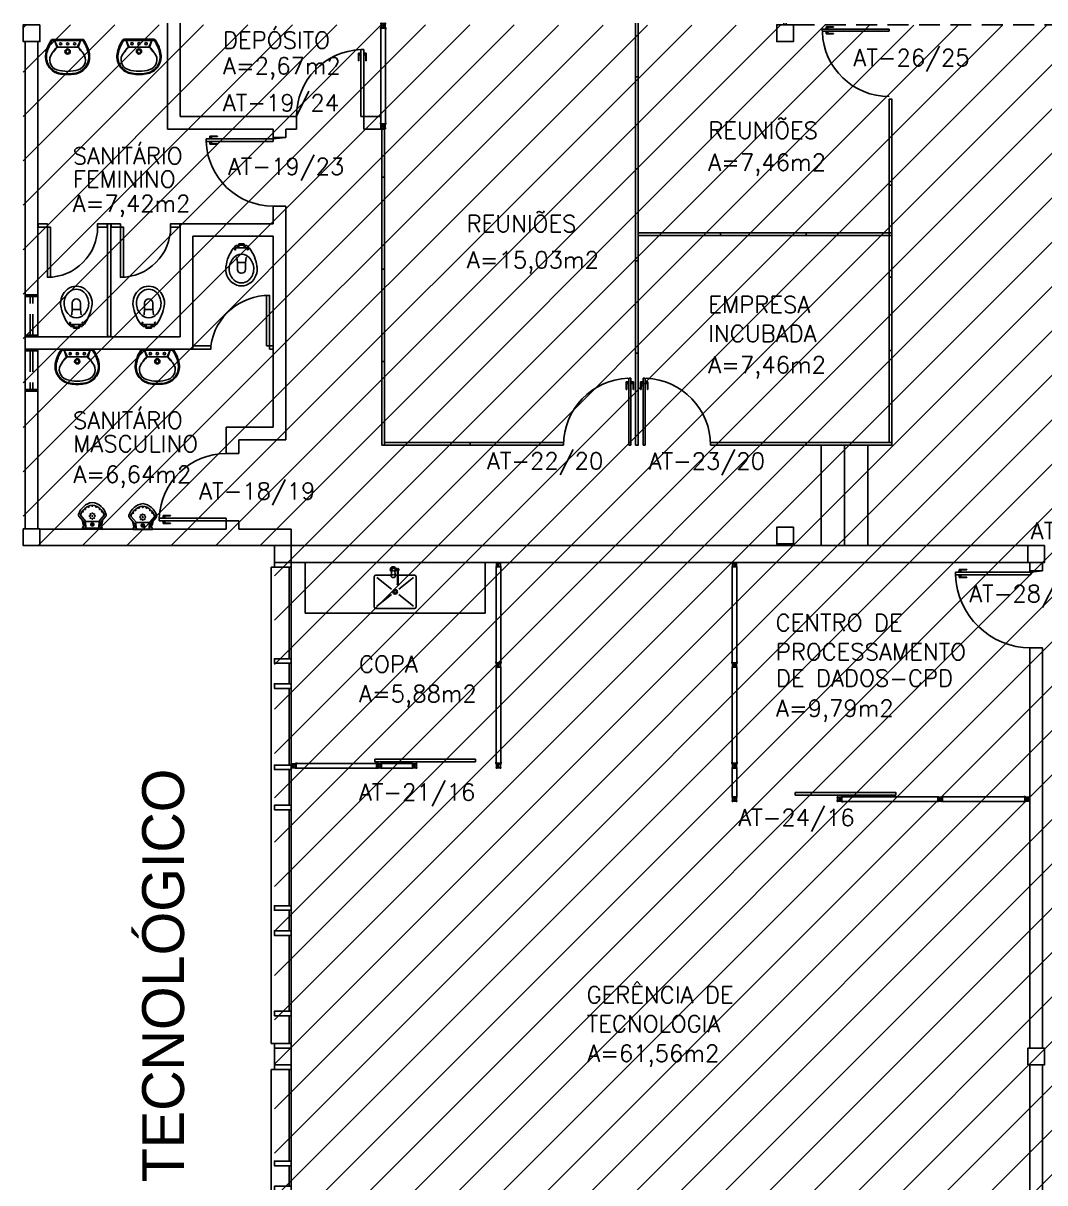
# Model space of a CAD drawing. Header units: centimetres. Extents: x -214 to 72, y 205 to 367.
# Drawn here: x -196.04 to -183.83, y 222.39 to 236.24 of the extents above; entities that cross this region are included whole.
import ezdxf

# ---------------------------------------------------------------- set-up
doc = ezdxf.new("R2010")
doc.units = ezdxf.units.CM
doc.header["$MEASUREMENT"] = 0
doc.linetypes.add('HIDDEN', pattern=[0.375, 0.25, -0.125])
doc.layers.get('0').update_dxf_attribs({"linetype": 'CONTINUOUS'})
for name, color, linetype in [('ALV', 2, 'CONTINUOUS'), ('AREA', 2, 'CONTINUOUS'), ('DIV', 2, 'CONTINUOUS'), ('ENDEREÇO NOVO', 2, 'CONTINUOUS'), ('ESQ', 1, 'CONTINUOUS'), ('ESTRUT', 3, 'CONTINUOUS'), ('JAN2', 1, 'HIDDEN'), ('MACANETA', 2, 'CONTINUOUS'), ('MARCO', 2, 'CONTINUOUS'), ('PEÇAS', 1, 'CONTINUOUS'), ('PISO', 1, 'CONTINUOUS'), ('PORTA', 1, 'CONTINUOUS'), ('PROJ', 1, 'HIDDEN'), ('TEXTO', 2, 'CONTINUOUS'), ('USO', 2, 'CONTINUOUS')]:
    doc.layers.add(name, color=color, linetype=linetype)
doc.styles.add('UNB-100', font='simplex.shx', dxfattribs={"height": 0.2})

# ---------------------------------------------------------------- blocks, each defined once
blk = doc.blocks.new('VASO')
for p, q in [((0.1, 0), (0.1, 0.028)), ((0.1, 0), (0.1, -0.028)), ((0.146, 0.031), (0.113, 0.031)), ((0.114, 0), (0.114, 0.028)), ((0.114, 0), (0.114, -0.028)), ((0.119, 0.031), (0.119, 0.062)), ((0.146, 0.05), (0.119, 0.05)), ((0.146, 0), (0.146, 0.089)), ((0.146, 0), (0.146, -0.089)), ((0.261, 0.056), (0.259, 0.059)), ((0.323, 0.049), (0.261, 0.056)), ((0.401, 0.049), (0.323, 0.049)), ((0.323, 0.049), (0.323, 0)), ((0.323, -0.049), (0.323, 0)), ((0.146, -0.031), (0.113, -0.031)), ((0.119, -0.031), (0.119, -0.062)), ((0.146, -0.05), (0.119, -0.05)), ((0.261, -0.056), (0.259, -0.059)), ((0.323, -0.049), (0.261, -0.056)), ((0.401, -0.049), (0.323, -0.049))]:
    blk.add_line(p, q)
for centre in [(0.164, 0.075), (0.164, -0.075)]:
    blk.add_circle(centre, 0.00682)
for centre, radius, start, end in [((0.436, -0.294), 0.484, 97.6805, 126.3456), ((0.397, -0.04), 0.187, 54.2515, 147.3201), ((0.4, -0.02), 0.208, 36.8888, 100.1214), ((0.107, 0.028), 0.00697, 0.8534, 179.1466), ((0.128, 0.062), 0.00909, 126.1604, 180), ((0.404, -0.315), 0.477, 122.7818, 126.1604), ((0.155, 0.089), 0.00909, 126.3456, 180), ((0.334, 0), 0.112, 147.3201, 212.6799), ((0.401, 0), 0.0486, 0, 90), ((0.401, 0), 0.0486, 270, 0), ((0.413, -0.018), 0.159, 41.3299, 54.2515), ((0.433, 0), 0.132, 318.6701, 41.3299), ((0.427, 0), 0.174, 323.1112, 36.8888), ((0.107, -0.028), 0.00697, 180.8534, 359.1466), ((0.128, -0.062), 0.00909, 180, 233.8396), ((0.404, 0.315), 0.477, 233.8396, 237.2182), ((0.155, -0.089), 0.00909, 180, 233.6544), ((0.436, 0.294), 0.484, 233.6544, 262.3195), ((0.397, 0.04), 0.187, 212.6799, 305.7485), ((0.4, 0.02), 0.208, 259.8786, 323.1112), ((0.413, 0.018), 0.159, 305.7485, 318.6701)]:
    blk.add_arc(centre, radius, start, end)
blk = doc.blocks.new('LAV')
for p, q in [((0, -0.182), (0, 0.182)), ((0.013, 0), (0.013, 0.175)), ((0.013, 0.155), (0.097, 0.126)), ((0.013, 0.155), (0.092, 0.116)), ((0.013, -0.175), (0.013, 0.155)), ((0.013, 0), (0.013, -0.155)), ((0.092, -0.116), (0.092, 0.116)), ((0.013, -0.155), (0.092, -0.116)), ((0.013, -0.155), (0.097, -0.126))]:
    blk.add_line(p, q)
for centre, radius in [((0.053, 0.084), 0.0137), ((0.053, 0), 0.0137), ((0.145, 0), 0.0315), ((0.145, 0), 0.021), ((0.053, -0.084), 0.0137)]:
    blk.add_circle(centre, radius)
for centre, radius, start, end in [((0.013, 0.182), 0.0126, 122.7859, 180), ((0.286, -0.242), 0.518, 105.1115, 122.7859), ((0.025, 0.175), 0.0126, 121.9899, 180), ((0.286, -0.242), 0.505, 104.7183, 121.9899), ((4.534, -4.92), 6.719, 130.5597, 131.3277), ((0.115, 0.132), 0.0137, 126.1653, 188.2711), ((4.072, -5.281), 6.719, 125.5597, 126.1653), ((0.206, 0.054), 0.21, 8.1254, 105.1115), ((0.208, 0.053), 0.2, 7.8851, 104.7183), ((0.245, 0.091), 0.123, 17.587, 130.5597), ((0.105, 0.116), 0.0126, 131.3277, 180), ((-0.042, 0), 0.424, 0, 17.587), ((-0.042, 0), 0.424, 342.413, 0), ((-0.175, 0), 0.587, 0, 7.8851), ((-0.175, 0), 0.587, 352.1149, 0), ((-0.175, 0), 0.595, 0, 8.1254), ((-0.175, 0), 0.595, 351.8746, 0), ((0.105, -0.116), 0.0126, 180, 228.6723), ((4.534, 4.92), 6.719, 228.6723, 229.4403), ((0.115, -0.132), 0.0137, 171.7289, 233.8347), ((0.206, -0.054), 0.21, 254.8885, 351.8746), ((0.208, -0.053), 0.2, 255.2817, 352.1149), ((0.245, -0.091), 0.123, 229.4403, 342.413), ((0.013, -0.182), 0.0126, 180, 237.2141), ((0.286, 0.242), 0.518, 237.2141, 254.8885), ((0.025, -0.175), 0.0126, 180, 238.0101), ((0.286, 0.242), 0.505, 238.0101, 255.2817), ((4.072, 5.281), 6.719, 233.8347, 234.4403)]:
    blk.add_arc(centre, radius, start, end)
blk = doc.blocks.new('MICT')
for p, q in [((0.064, 0.093), (0.144, 0.16)), ((0.085, 0.08), (0.154, 0.139)), ((0, 0.113), (0, -0.113)), ((0.006, 0.117), (0.032, 0.103)), ((0.067, 0.095), (0.014, 0.077)), ((0.014, 0.077), (0.077, 0.081)), ((0.032, 0.103), (0.032, 0.083)), ((0.082, 0.077), (0.082, -0.077)), ((0.006, -0.117), (0.032, -0.103)), ((0.014, -0.077), (0.077, -0.081)), ((0.067, -0.095), (0.014, -0.077)), ((0.032, -0.103), (0.032, -0.083)), ((0.064, -0.093), (0.144, -0.16)), ((0.085, -0.08), (0.154, -0.139))]:
    blk.add_line(p, q)
for centre in [(0.123, 0.022), (0.147, 0.031), (0.17, 0.022), (0.199, 0.113), (0.228, 0.087), (0.255, 0.045), (0.123, -0.022), (0.147, -0.031), (0.17, -0.022), (0.199, -0.113), (0.228, -0.087), (0.255, -0.045)]:
    blk.add_circle(centre, 0.00453)
for centre, radius, start, end in [((0.16, 0.141), 0.0251, 74.2295, 130.149), ((0.17, 0.12), 0.024, 69.3676, 130.149), ((0.104, -0.024), 0.175, 7.8859, 71.7277), ((0.112, -0.027), 0.199, 7.769, 74.2295), ((0.004, 0.113), 0.00402, 61.3007, 180), ((0.018, 0.057), 0.02, 100.4183, 154.4796), ((0.022, 0.142), 0.0647, 274.0154, 310.149), ((0.046, 0), 0.019, 0, 180), ((0.046, 0), 0.019, 180, 0), ((0.046, 0), 0.0162, 0, 180), ((0.046, 0), 0.0162, 180, 0), ((0.11, -0.051), 0.173, 94.1447, 116.8333), ((0.046, 0), 0.0108, 0, 180), ((0.046, 0), 0.0108, 180, 0), ((0.078, 0.077), 0.00402, 0, 94.0154), ((0.094, 0.072), 0.012, 136.6761, 180.6419), ((0.114, 0), 0.00453, 0, 180), ((0.114, 0), 0.00453, 180, 0), ((0.147, 0), 0.00453, 0, 180), ((0.147, 0), 0.00453, 180, 0), ((0.104, 0.024), 0.175, 288.2723, 352.1141), ((0.112, 0.027), 0.199, 285.7705, 352.231), ((0.179, 0), 0.00453, 0, 180), ((0.179, 0), 0.00453, 180, 0), ((0.266, 0), 0.00453, 1.7832, 178.2168), ((0.018, -0.057), 0.02, 205.5204, 259.5817), ((0.004, -0.113), 0.00402, 180, 298.6993), ((0.022, -0.142), 0.0647, 49.851, 85.9846), ((0.11, 0.051), 0.173, 243.1667, 265.8553), ((0.078, -0.077), 0.00402, 265.9846, 0), ((0.094, -0.072), 0.012, 179.3581, 223.3239), ((0.266, 0), 0.00453, 181.7832, 358.2168), ((0.16, -0.141), 0.0251, 229.851, 285.7705), ((0.17, -0.12), 0.024, 229.851, 290.6324)]:
    blk.add_arc(centre, radius, start, end)
blk = doc.blocks.new('MTDIV')
for p, q in [((-0.0285, 0.0185), (-0.0285, 0.0285)), ((-0.0185, 0.0285), (-0.0285, 0.0285)), ((-0.0265, 0.0185), (-0.0285, 0.0185)), ((-0.0265, 0.0235), (-0.0265, 0.0265)), ((-0.0265, 0.0265), (-0.0185, 0.0265)), ((-0.0265, 0.0235), (0.0265, 0.0235)), ((-0.0215, 0.0235), (-0.0265, 0.0235)), ((-0.0265, 0.0185), (-0.0265, 0.0215)), ((-0.0265, 0.0215), (-0.0235, 0.0215)), ((-0.0235, 0.0215), (-0.0235, -0.0215)), ((-0.0215, 0.0235), (-0.0215, 0.0215)), ((-0.0215, 0.0215), (0.0215, 0.0215)), ((-0.0215, 0.0195), (0.0195, 0.0195)), ((-0.0215, 0.0195), (-0.0215, -0.0195)), ((-0.0185, 0.0265), (-0.0185, 0.0285)), ((-0.0049, 0), (0.0049, 0)), ((0, -0.0049), (0, 0.0049)), ((0.0195, 0.0095), (0.0115, 0.0095)), ((0.0115, 0.0095), (0.0115, 0.0075)), ((0.0215, 0.0075), (0.0115, 0.0075)), ((0.0135, 0.0075), (0.0135, 0.0055)), ((0.0215, 0.0055), (0.0135, 0.0055)), ((0.0185, 0.0265), (0.0185, 0.0285)), ((0.0185, 0.0285), (0.0285, 0.0285)), ((0.0185, 0.0265), (0.0265, 0.0265)), ((0.0195, 0.0195), (0.0195, 0.0095)), ((0.0215, 0.0235), (0.0215, 0.0075)), ((0.0215, 0.0235), (0.0265, 0.0235)), ((0.0215, 0.0055), (0.0215, -0.0055)), ((0.0235, 0.0215), (0.0235, -0.0215)), ((0.0265, 0.0215), (0.0235, 0.0215)), ((0.0265, 0.0235), (0.0265, 0.0265)), ((0.0265, 0.0185), (0.0265, 0.0215)), ((0.0265, 0.0185), (0.0285, 0.0185)), ((0.0285, 0.0185), (0.0285, 0.0285)), ((-0.0285, -0.0185), (-0.0285, -0.0285)), ((-0.0285, -0.0185), (-0.0265, -0.0185)), ((-0.0185, -0.0285), (-0.0285, -0.0285)), ((-0.0265, -0.0185), (-0.0265, -0.0215)), ((-0.0265, -0.0215), (-0.0235, -0.0215)), ((0.0265, -0.0235), (-0.0265, -0.0235)), ((-0.0265, -0.0235), (-0.0265, -0.0265)), ((-0.0215, -0.0235), (-0.0265, -0.0235)), ((-0.0185, -0.0265), (-0.0265, -0.0265)), ((-0.0215, -0.0195), (0.0195, -0.0195)), ((-0.0215, -0.0215), (0.0215, -0.0215)), ((-0.0215, -0.0215), (-0.0215, -0.0235)), ((-0.0185, -0.0265), (-0.0185, -0.0285)), ((0.0215, -0.0075), (0.0115, -0.0075)), ((0.0115, -0.0075), (0.0115, -0.0095)), ((0.0195, -0.0095), (0.0115, -0.0095)), ((0.0215, -0.0055), (0.0135, -0.0055)), ((0.0135, -0.0055), (0.0135, -0.0075)), ((0.0185, -0.0265), (0.0185, -0.0285)), ((0.0265, -0.0265), (0.0185, -0.0265)), ((0.0185, -0.0285), (0.0285, -0.0285)), ((0.0195, -0.0095), (0.0195, -0.0195)), ((0.0215, -0.0075), (0.0215, -0.0235)), ((0.0215, -0.0235), (0.0265, -0.0235)), ((0.0265, -0.0215), (0.0235, -0.0215)), ((0.0265, -0.0185), (0.0265, -0.0215)), ((0.0285, -0.0185), (0.0265, -0.0185)), ((0.0265, -0.0235), (0.0265, -0.0265)), ((0.0285, -0.0185), (0.0285, -0.0285))]:
    blk.add_line(p, q)
blk = doc.blocks.new('DIV12')
for p, q in [((-0.005, 0), (0.005, 0)), ((0, -0.005), (0, 0.005)), ((0.024, 0.018), (0.028, 0.018)), ((0.024, 0.018), (0.024, 0.016)), ((0.024, 0.016), (0.028, 0.016)), ((0.028, 0.03), (0.043, 0.03)), ((0.028, 0.018), (0.028, 0.03)), ((0.028, -0.017), (0.028, 0.016)), ((0.03, 0.028), (1.169, 0.028)), ((0.03, -0.029), (0.03, 0.028)), ((0.043, 0.03), (0.043, 0.028)), ((0.024, -0.017), (0.028, -0.017)), ((0.024, -0.017), (0.024, -0.019)), ((0.024, -0.019), (0.028, -0.019)), ((0.028, -0.031), (0.028, -0.019)), ((0.028, -0.031), (0.043, -0.031)), ((0.03, -0.029), (1.169, -0.029)), ((0.043, -0.029), (0.043, -0.031))]:
    blk.add_line(p, q)
blk = doc.blocks.new('DOOR80')
at = {"layer": 'MACANETA'}
for p, q in [((-0.015, -0.665), (-0.01, -0.665)), ((-0.015, -0.755), (-0.015, -0.665)), ((-0.01, -0.755), (-0.01, -0.665)), ((0.08, -0.665), (0.075, -0.665)), ((0.075, -0.755), (0.075, -0.665)), ((0.08, -0.755), (0.08, -0.665)), ((-0.015, -0.755), (0.012, -0.755)), ((-0.01, -0.735), (0.012, -0.735)), ((0.012, -0.763), (0.012, -0.728)), ((0.012, -0.728), (0.015, -0.728)), ((0.012, -0.763), (0.015, -0.763)), ((0.053, -0.728), (0.05, -0.728)), ((0.053, -0.763), (0.05, -0.763)), ((0.053, -0.763), (0.053, -0.728)), ((0.075, -0.735), (0.053, -0.735)), ((0.08, -0.755), (0.053, -0.755))]:
    blk.add_line(p, q, dxfattribs=at)
at = {"layer": 'PORTA'}
for p, q in [((0.015, -0.8), (0.015, 0)), ((0.015, 0), (0.05, 0)), ((0.05, -0.8), (0.05, 0)), ((0.05, -0.8), (0.015, -0.8))]:
    blk.add_line(p, q, dxfattribs=at)
at = {"layer": 'PORTA', "color": 1}
blk.add_arc((0.02, 0), 0.8, 272.1491, 0, dxfattribs=at)
blk = doc.blocks.new('DOOR-80')
at = {"layer": 'MACANETA'}
for p, q in [((-0.08, -0.755), (-0.08, -0.665)), ((-0.08, -0.665), (-0.075, -0.665)), ((-0.075, -0.755), (-0.075, -0.665)), ((0.01, -0.755), (0.01, -0.665)), ((0.015, -0.665), (0.01, -0.665)), ((0.015, -0.755), (0.015, -0.665)), ((-0.08, -0.755), (-0.053, -0.755)), ((-0.075, -0.735), (-0.053, -0.735)), ((-0.053, -0.728), (-0.05, -0.728)), ((-0.053, -0.763), (-0.053, -0.728)), ((-0.053, -0.763), (-0.05, -0.763)), ((-0.012, -0.728), (-0.015, -0.728)), ((-0.012, -0.763), (-0.015, -0.763)), ((-0.012, -0.763), (-0.012, -0.728)), ((0.01, -0.735), (-0.012, -0.735)), ((0.015, -0.755), (-0.012, -0.755))]:
    blk.add_line(p, q, dxfattribs=at)
at = {"layer": 'PORTA'}
for p, q in [((-0.05, -0.8), (-0.05, 0)), ((-0.015, 0), (-0.05, 0)), ((-0.015, -0.8), (-0.015, 0)), ((-0.05, -0.8), (-0.015, -0.8))]:
    blk.add_line(p, q, dxfattribs=at)
at = {"layer": 'PORTA', "color": 1}
blk.add_arc((-0.02, 0), 0.8, 180, 267.8509, dxfattribs=at)
blk = doc.blocks.new('ESQ6')
at = {"layer": 'ESQ'}
for p, q in [((-0.24, 5.745), (-0.24, 0.055)), ((-0.2, 5.745), (-0.24, 5.745)), ((-0.2, 5.745), (-0.2, 5.745)), ((-0.025, 5.415), (-0.025, 5.745)), ((0, 5.415), (0, 5.745)), ((-0.025, 4.455), (-0.025, 5.36)), ((0, 4.455), (0, 5.36)), ((-0.025, 4.155), (-0.025, 4.4)), ((0, 4.155), (0, 4.4)), ((-0.025, 2.955), (-0.025, 4.1)), ((0, 2.955), (0, 4.1)), ((-0.025, 2.475), (-0.025, 2.9)), ((0, 2.475), (0, 2.9)), ((-0.025, 1.505), (-0.025, 2.42)), ((0, 1.505), (0, 2.42)), ((-0.025, 1.205), (-0.025, 1.45)), ((0, 1.205), (0, 1.45)), ((-0.025, 0.055), (-0.025, 1.15)), ((0, 0.055), (0, 1.15)), ((-0.2, 0.055), (-0.24, 0.055))]:
    blk.add_line(p, q, dxfattribs=at)
for points in [[(0, 5.745), (-0.2, 5.745), (-0.2, 5.8), (0, 5.8)], [(0, 5.36), (-0.2, 5.36), (-0.2, 5.415), (0, 5.415)], [(0, 4.4), (-0.2, 4.4), (-0.2, 4.455), (0, 4.455)], [(0, 4.1), (-0.2, 4.1), (-0.2, 4.155), (0, 4.155)], [(0, 2.9), (-0.2, 2.9), (-0.2, 2.955), (0, 2.955)], [(0, 2.42), (-0.2, 2.42), (-0.2, 2.475), (0, 2.475)], [(0, 1.45), (-0.2, 1.45), (-0.2, 1.505), (0, 1.505)], [(0, 1.15), (-0.2, 1.15), (-0.2, 1.205), (0, 1.205)], [(0, 0), (-0.2, 0), (-0.2, 0.055), (0, 0.055)]]:
    blk.add_lwpolyline(points, close=True, dxfattribs=at)
blk = doc.blocks.new('INOXA1-P')
for p, q in [((0.12, 0.23), (0.12, 0.047)), ((0.22, 0.25), (0.14, 0.25)), ((0.15, 0.22), (0.287, 0.043)), ((0.5, 0.25), (0.22, 0.25)), ((0.353, 0.043), (0.49, 0.22)), ((0.52, 0.23), (0.52, -0.23)), ((0.043, 0.008), (0.043, -0.022)), ((0.062, 0.04), (0.071, 0.04)), ((0.131, 0.048), (0.076, 0.043)), ((0.131, -0.002), (0.076, 0.003)), ((0.22, -0.027), (0.054, -0.027)), ((0.22, -0.037), (0.054, -0.037)), ((0.063, -0.003), (0.063, -0.021)), ((0.12, -0.001), (0.12, -0.027)), ((0.12, -0.037), (0.12, -0.23)), ((0.15, -0.22), (0.287, -0.043)), ((0.231, -0.027), (0.22, -0.027)), ((0.231, -0.037), (0.22, -0.037)), ((0.353, -0.043), (0.49, -0.22)), ((0.22, -0.25), (0.14, -0.25)), ((0.5, -0.25), (0.22, -0.25))]:
    blk.add_line(p, q)
blk.add_lwpolyline([(0.076, 0.003), (0.072, 0.004), (0.069, 0.009), (0.067, 0.015), (0.066, 0.023), (0.067, 0.031), (0.069, 0.037), (0.072, 0.042), (0.076, 0.043)])
blk.add_lwpolyline([(0.131, 0.048), (0.137, 0.046), (0.143, 0.041), (0.147, 0.033), (0.148, 0.023), (0.147, 0.013), (0.143, 0.006), (0.137, 0), (0.131, -0.002), (0.125, 0), (0.119, 0.006), (0.115, 0.013), (0.114, 0.023), (0.115, 0.033), (0.119, 0.041), (0.125, 0.046)], close=True)
for radius in [0.0266, 0.0163]:
    blk.add_circle((0.32, 0), radius)
for centre, radius, start, end in [((0.14, 0.23), 0.02, 90, 180), ((0.5, 0.23), 0.02, 360, 90), ((0.054, 0.023), 0.0349, 36.1705, 252.2568), ((0.054, 0.023), 0.0189, 62.7367, 235.7375), ((0.073, -0.003), 0.01, 102.8285, 180), ((0.054, 0.023), 0.0349, 285.5373, 323.9987), ((0.054, -0.032), 0.0145, 20.161, 339.839), ((0.054, -0.032), 0.005, 90.0037, 269.9963), ((0.231, -0.032), 0.00738, 222.6559, 137.3441), ((0.231, -0.032), 0.005, 269.9935, 90.0065), ((0.14, -0.23), 0.02, 180, 270), ((0.5, -0.23), 0.02, 270, 360)]:
    blk.add_arc(centre, radius, start, end)
blk = doc.blocks.new('DOOR90')
at = {"layer": 'MACANETA'}
for p, q in [((-0.015, -0.755), (-0.01, -0.755)), ((-0.015, -0.845), (-0.015, -0.755)), ((-0.01, -0.845), (-0.01, -0.755)), ((-0.01, -0.825), (0.012, -0.825)), ((0.012, -0.853), (0.012, -0.818)), ((0.012, -0.818), (0.015, -0.818)), ((0.053, -0.818), (0.05, -0.818)), ((0.053, -0.853), (0.053, -0.818)), ((0.075, -0.825), (0.053, -0.825)), ((0.08, -0.755), (0.075, -0.755)), ((0.075, -0.845), (0.075, -0.755)), ((0.08, -0.845), (0.08, -0.755)), ((-0.015, -0.845), (0.012, -0.845)), ((0.012, -0.853), (0.015, -0.853)), ((0.053, -0.853), (0.05, -0.853)), ((0.08, -0.845), (0.053, -0.845))]:
    blk.add_line(p, q, dxfattribs=at)
at = {"layer": 'PORTA'}
for p, q in [((0.015, -0.89), (0.015, 0.01)), ((0.015, 0.01), (0.05, 0.01)), ((0.05, -0.89), (0.05, 0.01)), ((0.05, -0.89), (0.015, -0.89))]:
    blk.add_line(p, q, dxfattribs=at)
at = {"layer": 'PORTA', "color": 1}
blk.add_arc((0.02, 0.01), 0.9, 271.9102, 0, dxfattribs=at)

msp = doc.modelspace()

# ---------------------------------------------------------------- hatches: boundary and pattern name
at = {"layer": 'MACANETA'}
h = msp.add_hatch(dxfattribs=at)
h.set_pattern_fill('ANSI31', color=1, scale=3, style=0)
edge = h.paths.add_edge_path()
edge.add_line((-180.835, 236.213), (-196.035, 236.218))
edge.add_line((-196.035, 236.218), (-196.035, 229.998))
edge.add_line((-196.035, 229.998), (-193.035, 229.998))
edge.add_line((-193.035, 229.998), (-193.035, 211.798))
edge.add_line((-193.035, 211.798), (-171.835, 211.798))
edge.add_line((-171.835, 211.798), (-171.842, 229.998))
edge.add_line((-171.842, 229.998), (-180.835, 229.998))
edge.add_line((-180.835, 229.998), (-180.835, 236.213))
edge.add_line((-180.835, 236.213), (-196.035, 236.213))

# ---------------------------------------------------------------- linework, layer by layer
at = {"layer": 'ALV'}
for p, q in [((-194.31, 234.973), (-194.31, 236.238)), ((-194.16, 235.123), (-194.16, 236.238)), ((-191.766, 236.181), (-191.766, 236.166)), ((-191.766, 236.181), (-191.754, 236.181)), ((-191.764, 236.166), (-191.766, 236.166)), ((-191.764, 236.179), (-191.707, 236.179)), ((-191.764, 235.036), (-191.764, 236.166)), ((-191.754, 236.186), (-191.754, 236.181)), ((-191.752, 236.186), (-191.754, 236.186)), ((-191.752, 236.186), (-191.752, 236.181)), ((-191.752, 236.181), (-191.719, 236.181)), ((-191.719, 236.186), (-191.719, 236.181)), ((-191.717, 236.186), (-191.719, 236.186)), ((-191.717, 236.186), (-191.717, 236.181)), ((-191.717, 236.181), (-191.705, 236.181)), ((-191.707, 235.036), (-191.707, 236.166)), ((-191.705, 236.166), (-191.707, 236.166)), ((-191.705, 236.181), (-191.705, 236.166)), ((-188.72, 235.598), (-188.72, 236.238)), ((-188.69, 235.598), (-188.69, 236.238)), ((-186.95, 236.218), (-186.95, 236.238)), ((-186.92, 236.218), (-186.92, 236.238)), ((-196.01, 236.018), (-196.01, 230.198)), ((-195.86, 236.018), (-195.86, 232.493)), ((-185.66, 231.198), (-185.66, 235.238)), ((-192.9, 235.123), (-194.16, 235.123)), ((-192.772, 235.123), (-192.9, 235.123)), ((-192.772, 234.973), (-192.772, 235.123)), ((-191.967, 235.123), (-191.764, 235.123)), ((-191.967, 235.123), (-191.967, 234.973)), ((-191.764, 235.123), (-191.764, 234.973)), ((-193.05, 234.973), (-194.31, 234.973)), ((-193.05, 234.858), (-193.05, 234.973)), ((-192.9, 234.873), (-192.9, 234.973)), ((-192.9, 234.873), (-192.9, 234.973)), ((-192.772, 234.973), (-192.9, 234.973)), ((-191.967, 234.973), (-191.764, 234.973)), ((-191.75, 234.973), (-191.75, 231.198)), ((-193.05, 234.873), (-192.9, 234.873)), ((-193.05, 234.053), (-192.9, 234.053)), ((-193.05, 233.843), (-193.05, 234.053)), ((-192.9, 233.843), (-192.9, 234.053)), ((-194.16, 233.843), (-194.16, 232.493)), ((-193.05, 233.843), (-194.16, 233.843)), ((-192.9, 231.263), (-192.9, 233.843)), ((-194.01, 233.693), (-194.01, 232.343)), ((-193.05, 233.693), (-194.01, 233.693)), ((-193.05, 231.413), (-193.05, 233.693)), ((-187.708, 233.733), (-188.69, 233.733)), ((-188.69, 233.703), (-187.708, 233.703)), ((-187.708, 233.703), (-187.708, 233.733)), ((-196.01, 232.993), (-195.86, 232.993)), ((-195.86, 232.493), (-196.01, 232.493)), ((-194.16, 232.493), (-195.86, 232.493)), ((-195.03, 232.493), (-194.99, 232.493)), ((-195.86, 232.343), (-196.01, 232.343)), ((-194.01, 232.343), (-195.86, 232.343)), ((-195.86, 232.343), (-195.86, 230.198)), ((-196.01, 231.843), (-195.86, 231.843)), ((-193.61, 231.413), (-193.61, 231.098)), ((-193.61, 231.413), (-193.05, 231.413)), ((-193.46, 231.263), (-193.46, 231.098)), ((-193.46, 231.263), (-192.9, 231.263)), ((-189.581, 231.228), (-190.696, 231.228)), ((-190.696, 231.228), (-190.696, 231.198)), ((-190.696, 231.198), (-189.581, 231.198)), ((-189.581, 231.198), (-189.581, 231.228)), ((-186.684, 231.228), (-187.826, 231.228)), ((-187.826, 231.228), (-187.826, 231.198)), ((-187.826, 231.198), (-186.684, 231.198)), ((-186.684, 231.198), (-186.684, 231.228)), ((-193.61, 231.098), (-193.46, 231.098)), ((-195.835, 230.193), (-193.61, 230.193)), ((-193.61, 230.293), (-193.46, 230.293)), ((-193.61, 230.293), (-193.61, 230.193)), ((-193.46, 230.293), (-193.46, 230.193)), ((-193.46, 230.193), (-192.835, 230.193)), ((-192.835, 230.193), (-192.835, 229.998)), ((-195.835, 229.998), (-195.835, 230.018)), ((-192.835, 229.998), (-195.835, 229.998)), ((-192.835, 229.998), (-184.035, 229.998)), ((-183.835, 229.825), (-183.835, 229.971)), ((-192.835, 229.798), (-184.035, 229.798)), ((-184.01, 229.798), (-184.01, 229.698)), ((-183.86, 229.798), (-183.86, 229.698)), ((-184.01, 229.698), (-183.86, 229.698)), ((-184.01, 228.778), (-184.01, 223.998)), ((-184.01, 228.778), (-183.86, 228.778)), ((-183.86, 228.778), (-183.86, 223.998)), ((-191.836, 227.448), (-191.836, 227.418)), ((-186.815, 227.05), (-186.815, 227.02)), ((-184.01, 223.798), (-184.01, 220.973)), ((-183.86, 223.798), (-183.86, 220.723))]:
    msp.add_line(p, q, dxfattribs=at)
for points in [[(-188.72, 234.498), (-188.69, 234.498), (-188.69, 235.598), (-188.72, 235.598)], [(-185.69, 234.303), (-185.66, 234.303), (-185.66, 235.331), (-185.69, 235.331)], [(-191.75, 234.398), (-191.72, 234.398), (-191.72, 234.973), (-191.75, 234.973)], [(-188.72, 233.398), (-188.69, 233.398), (-188.69, 234.498), (-188.72, 234.498)], [(-191.75, 233.298), (-191.72, 233.298), (-191.72, 234.398), (-191.75, 234.398)], [(-185.69, 233.203), (-185.66, 233.203), (-185.66, 234.303), (-185.69, 234.303)], [(-187.708, 233.703), (-186.684, 233.703), (-186.684, 233.733), (-187.708, 233.733)], [(-186.684, 233.703), (-185.66, 233.703), (-185.66, 233.733), (-186.684, 233.733)], [(-188.72, 232.298), (-188.69, 232.298), (-188.69, 233.398), (-188.72, 233.398)], [(-191.75, 232.198), (-191.72, 232.198), (-191.72, 233.298), (-191.75, 233.298)], [(-185.69, 232.328), (-185.66, 232.328), (-185.66, 233.203), (-185.69, 233.203)], [(-188.72, 231.198), (-188.69, 231.198), (-188.69, 232.298), (-188.72, 232.298)], [(-185.69, 231.228), (-185.66, 231.228), (-185.66, 232.328), (-185.69, 232.328)], [(-191.75, 231.198), (-191.72, 231.198), (-191.72, 232.198), (-191.75, 232.198)], [(-191.72, 231.198), (-190.696, 231.198), (-190.696, 231.228), (-191.72, 231.228)], [(-186.684, 231.198), (-185.66, 231.198), (-185.66, 231.228), (-186.684, 231.228)]]:
    msp.add_lwpolyline(points, close=True, dxfattribs=at)
at = {"layer": 'DIV'}
for p, q in [((-191.766, 235.034), (-191.766, 235.048)), ((-191.764, 235.048), (-191.766, 235.048)), ((-191.766, 235.034), (-191.754, 235.034)), ((-191.764, 235.036), (-191.707, 235.036)), ((-191.754, 235.029), (-191.754, 235.034)), ((-191.752, 235.029), (-191.752, 235.034)), ((-191.752, 235.034), (-191.719, 235.034)), ((-191.719, 235.029), (-191.719, 235.034)), ((-191.717, 235.029), (-191.717, 235.034)), ((-191.717, 235.034), (-191.705, 235.034)), ((-191.705, 235.048), (-191.707, 235.048)), ((-191.705, 235.034), (-191.705, 235.048)), ((-194.99, 233.843), (-194.99, 233.803)), ((-194.839, 233.203), (-194.874, 233.203)), ((-192.778, 227.4), (-192.764, 227.4)), ((-192.778, 227.388), (-192.778, 227.4)), ((-192.764, 227.4), (-192.764, 227.398)), ((-191.828, 227.4), (-191.828, 227.398)), ((-191.814, 227.4), (-191.828, 227.4)), ((-191.814, 227.388), (-191.814, 227.4)), ((-191.757, 227.4), (-191.742, 227.4)), ((-191.757, 227.388), (-191.757, 227.4)), ((-191.742, 227.4), (-191.742, 227.398)), ((-192.826, 227.369), (-192.836, 227.369)), ((-192.831, 227.364), (-192.831, 227.374)), ((-192.783, 227.388), (-192.778, 227.388)), ((-192.783, 227.388), (-192.783, 227.386)), ((-192.783, 227.386), (-192.778, 227.386)), ((-192.783, 227.353), (-192.778, 227.353)), ((-192.783, 227.353), (-192.783, 227.351)), ((-192.783, 227.351), (-192.778, 227.351)), ((-192.778, 227.353), (-192.778, 227.386)), ((-192.778, 227.339), (-192.778, 227.351)), ((-192.778, 227.339), (-192.764, 227.339)), ((-191.791, 227.398), (-192.776, 227.398)), ((-192.776, 227.341), (-192.776, 227.398)), ((-191.791, 227.341), (-192.776, 227.341)), ((-192.764, 227.341), (-192.764, 227.339)), ((-191.828, 227.341), (-191.828, 227.339)), ((-191.814, 227.339), (-191.828, 227.339)), ((-191.816, 227.341), (-191.816, 227.398)), ((-191.809, 227.388), (-191.814, 227.388)), ((-191.809, 227.386), (-191.814, 227.386)), ((-191.814, 227.353), (-191.814, 227.386)), ((-191.809, 227.353), (-191.814, 227.353)), ((-191.809, 227.351), (-191.814, 227.351)), ((-191.814, 227.339), (-191.814, 227.351)), ((-191.809, 227.388), (-191.809, 227.386)), ((-191.809, 227.353), (-191.809, 227.351)), ((-191.78, 227.369), (-191.79, 227.369)), ((-191.78, 227.369), (-191.79, 227.369)), ((-191.785, 227.364), (-191.785, 227.374)), ((-191.785, 227.364), (-191.785, 227.374)), ((-191.762, 227.388), (-191.757, 227.388)), ((-191.762, 227.388), (-191.762, 227.386)), ((-191.762, 227.386), (-191.757, 227.386)), ((-191.762, 227.353), (-191.757, 227.353)), ((-191.762, 227.353), (-191.762, 227.351)), ((-191.762, 227.351), (-191.757, 227.351)), ((-191.757, 227.353), (-191.757, 227.386)), ((-191.757, 227.339), (-191.757, 227.351)), ((-191.757, 227.339), (-191.742, 227.339)), ((-191.391, 227.398), (-191.755, 227.398)), ((-191.755, 227.341), (-191.755, 227.398)), ((-191.391, 227.341), (-191.755, 227.341)), ((-191.742, 227.341), (-191.742, 227.339)), ((-185.062, 226.99), (-185.057, 226.99)), ((-185.062, 226.99), (-185.062, 226.988)), ((-185.062, 226.988), (-185.057, 226.988)), ((-185.057, 227.002), (-185.042, 227.002)), ((-185.057, 226.99), (-185.057, 227.002)), ((-185.057, 226.955), (-185.057, 226.988)), ((-185.055, 227), (-184.07, 227)), ((-185.055, 226.943), (-185.055, 227)), ((-185.042, 227.002), (-185.042, 227)), ((-184.082, 227.002), (-184.082, 227)), ((-184.068, 227.002), (-184.082, 227.002)), ((-184.07, 226.943), (-184.07, 227)), ((-184.068, 226.99), (-184.068, 227.002)), ((-184.063, 226.99), (-184.068, 226.99)), ((-184.063, 226.988), (-184.068, 226.988)), ((-184.068, 226.955), (-184.068, 226.988)), ((-184.063, 226.99), (-184.063, 226.988)), ((-185.09, 226.971), (-185.08, 226.971)), ((-185.085, 226.966), (-185.085, 226.976)), ((-185.062, 226.955), (-185.057, 226.955)), ((-185.062, 226.955), (-185.062, 226.953)), ((-185.062, 226.953), (-185.057, 226.953)), ((-185.057, 226.941), (-185.057, 226.953)), ((-185.057, 226.941), (-185.042, 226.941)), ((-185.055, 226.943), (-184.07, 226.943)), ((-185.042, 226.943), (-185.042, 226.941)), ((-184.082, 226.943), (-184.082, 226.941)), ((-184.068, 226.941), (-184.082, 226.941)), ((-184.063, 226.955), (-184.068, 226.955)), ((-184.063, 226.953), (-184.068, 226.953)), ((-184.068, 226.941), (-184.068, 226.953)), ((-184.063, 226.955), (-184.063, 226.953)), ((-184.045, 226.971), (-184.034, 226.971)), ((-184.039, 226.966), (-184.039, 226.976))]:
    msp.add_line(p, q, dxfattribs=at)
for points in [[(-195.746, 233.843), (-195.857, 233.843), (-195.857, 233.803), (-195.746, 233.803)], [(-195.146, 233.803), (-195.146, 233.843), (-195.034, 233.843), (-195.034, 233.803)], [(-194.99, 232.496), (-195.03, 232.496), (-195.03, 233.843), (-194.99, 233.843)], [(-194.874, 233.843), (-194.985, 233.843), (-194.985, 233.803), (-194.874, 233.803)], [(-194.274, 233.803), (-194.274, 233.843), (-194.163, 233.843), (-194.163, 233.803)], [(-193.795, 232.383), (-194.01, 232.383), (-194.01, 232.343), (-193.795, 232.343)], [(-187.51, 227), (-187.51, 227.341), (-187.567, 227.341), (-187.567, 227)]]:
    msp.add_lwpolyline(points, close=True, dxfattribs=at)
for points in [[(-195.146, 233.803, -0.414214), (-195.746, 233.203), (-195.746, 233.803), (-195.711, 233.803), (-195.711, 233.203)], [(-194.274, 233.803, -0.414214), (-194.874, 233.203), (-194.874, 233.803), (-194.839, 233.803), (-194.839, 233.203)], [(-193.792, 232.384, -0.380619), (-193.092, 232.986), (-193.092, 232.386), (-193.127, 232.386), (-193.127, 232.986)]]:
    msp.add_lwpolyline(points, format="xyb", dxfattribs=at)
for points in [[(-193.05, 232.346), (-193.092, 232.346), (-193.092, 232.386), (-193.05, 232.386)], [(-191.836, 227.448), (-190.634, 227.448), (-190.634, 227.418), (-191.836, 227.418)], [(-186.815, 227.05), (-185.613, 227.05), (-185.613, 227.02), (-186.815, 227.02)]]:
    msp.add_lwpolyline(points, dxfattribs=at)
at = {"layer": 'ESTRUT'}
for points in [[(-195.835, 236.218), (-196.035, 236.218), (-196.035, 236.018), (-195.835, 236.018)], [(-186.835, 236.218), (-187.035, 236.218), (-187.035, 236.018), (-186.835, 236.018)], [(-195.835, 230.198), (-196.035, 230.198), (-196.035, 229.998), (-195.835, 229.998)], [(-186.835, 230.218), (-187.035, 230.218), (-187.035, 230.018), (-186.835, 230.018)], [(-192.835, 229.998), (-193.035, 229.998), (-193.035, 229.798), (-192.835, 229.798)], [(-183.835, 229.998), (-184.035, 229.998), (-184.035, 229.798), (-183.835, 229.798)], [(-192.835, 223.998), (-193.035, 223.998), (-193.035, 223.798), (-192.835, 223.798)], [(-183.835, 223.998), (-184.035, 223.998), (-184.035, 223.798), (-183.835, 223.798)]]:
    msp.add_lwpolyline(points, close=True, dxfattribs=at)
at = {"layer": 'JAN2'}
for p, q in [((-195.86, 232.973), (-196.01, 232.973)), ((-195.95, 232.513), (-195.95, 232.973)), ((-195.92, 232.513), (-195.92, 232.973)), ((-195.86, 232.513), (-196.01, 232.513)), ((-195.86, 232.323), (-196.01, 232.323)), ((-195.95, 232.323), (-195.95, 231.863)), ((-195.92, 232.323), (-195.92, 231.863)), ((-195.86, 231.863), (-196.01, 231.863))]:
    msp.add_line(p, q, dxfattribs=at)
at = {"layer": 'MACANETA'}
for p, q in [((-186.453, 236.169), (-186.418, 236.169)), ((-186.453, 236.169), (-186.453, 236.166)), ((-186.453, 236.138), (-186.453, 236.141)), ((-186.453, 236.138), (-186.418, 236.138)), ((-186.445, 236.196), (-186.445, 236.169)), ((-186.445, 236.196), (-186.355, 236.196)), ((-186.445, 236.191), (-186.355, 236.191)), ((-186.445, 236.111), (-186.445, 236.138)), ((-186.425, 236.191), (-186.425, 236.169)), ((-186.425, 236.116), (-186.425, 236.138)), ((-186.418, 236.169), (-186.418, 236.166)), ((-186.418, 236.138), (-186.418, 236.141)), ((-186.355, 236.196), (-186.355, 236.191)), ((-186.445, 236.116), (-186.355, 236.116)), ((-186.445, 236.111), (-186.355, 236.111)), ((-186.355, 236.111), (-186.355, 236.116)), ((-188.831, 231.953), (-188.831, 231.863)), ((-188.831, 231.953), (-188.804, 231.953)), ((-188.831, 231.863), (-188.826, 231.863)), ((-188.826, 231.953), (-188.826, 231.863)), ((-188.826, 231.933), (-188.804, 231.933)), ((-188.804, 231.96), (-188.801, 231.96)), ((-188.804, 231.96), (-188.804, 231.925)), ((-188.804, 231.925), (-188.801, 231.925)), ((-188.773, 231.96), (-188.776, 231.96)), ((-188.773, 231.925), (-188.776, 231.925)), ((-188.773, 231.96), (-188.773, 231.925)), ((-188.746, 231.953), (-188.773, 231.953)), ((-188.751, 231.933), (-188.773, 231.933)), ((-188.751, 231.953), (-188.751, 231.863)), ((-188.746, 231.863), (-188.751, 231.863)), ((-188.746, 231.953), (-188.746, 231.863)), ((-188.66, 231.953), (-188.66, 231.863)), ((-188.66, 231.953), (-188.633, 231.953)), ((-188.66, 231.863), (-188.655, 231.863)), ((-188.655, 231.953), (-188.655, 231.863)), ((-188.655, 231.933), (-188.633, 231.933)), ((-188.633, 231.96), (-188.63, 231.96)), ((-188.633, 231.96), (-188.633, 231.925)), ((-188.633, 231.925), (-188.63, 231.925)), ((-188.602, 231.96), (-188.605, 231.96)), ((-188.602, 231.925), (-188.605, 231.925)), ((-188.602, 231.96), (-188.602, 231.925)), ((-188.575, 231.953), (-188.602, 231.953)), ((-188.58, 231.933), (-188.602, 231.933)), ((-188.58, 231.953), (-188.58, 231.863)), ((-188.575, 231.863), (-188.58, 231.863)), ((-188.575, 231.953), (-188.575, 231.863))]:
    msp.add_line(p, q, dxfattribs=at)
at = {"layer": 'MARCO'}
for p, q in [((-193.05, 234.873), (-193.05, 234.858)), ((-193.05, 234.858), (-192.9, 234.873)), ((-193.05, 234.858), (-193.05, 234.858)), ((-193.05, 234.858), (-193.05, 234.858)), ((-192.9, 234.873), (-192.9, 234.873)), ((-192.9, 234.873), (-192.9, 234.873)), ((-192.9, 234.873), (-192.9, 234.873)), ((-192.9, 234.873), (-192.9, 234.873)), ((-192.9, 234.873), (-192.9, 234.873)), ((-184.01, 229.698), (-184.01, 229.698)), ((-184.01, 229.698), (-184, 229.683)), ((-184.01, 229.698), (-184.01, 229.698)), ((-184.01, 229.698), (-184.01, 229.698)), ((-184.01, 229.698), (-184.01, 229.698)), ((-184, 229.683), (-183.86, 229.698)), ((-184, 229.683), (-184, 229.683)), ((-184, 229.683), (-184, 229.683)), ((-183.86, 229.698), (-183.86, 229.698)), ((-183.86, 229.698), (-183.86, 229.698)), ((-183.86, 229.698), (-183.86, 229.698)), ((-183.86, 229.698), (-183.86, 229.698)), ((-183.86, 229.698), (-183.86, 229.698))]:
    msp.add_line(p, q, dxfattribs=at)
at = {"layer": 'PEÇAS'}
for p, q in [((-192.667, 229.192), (-192.667, 229.798)), ((-190.517, 229.192), (-190.517, 229.798)), ((-190.517, 229.192), (-192.667, 229.192))]:
    msp.add_line(p, q, dxfattribs=at)
at = {"layer": 'PISO'}
for p, q in [((-186.505, 229.998), (-186.505, 231.198)), ((-186.225, 229.998), (-186.225, 231.198)), ((-185.945, 229.998), (-185.945, 231.198))]:
    msp.add_line(p, q, dxfattribs=at)
at = {"layer": 'PORTA'}
for p, q in [((-186.49, 236.166), (-185.69, 236.166)), ((-186.49, 236.141), (-186.49, 236.166)), ((-186.49, 236.141), (-185.69, 236.141)), ((-185.69, 236.166), (-185.69, 236.141)), ((-188.801, 231.998), (-188.801, 231.198)), ((-188.801, 231.998), (-188.776, 231.998)), ((-188.776, 231.998), (-188.776, 231.198)), ((-188.605, 231.998), (-188.63, 231.998)), ((-188.63, 231.998), (-188.63, 231.198)), ((-188.605, 231.998), (-188.605, 231.198)), ((-188.801, 231.198), (-188.776, 231.198)), ((-188.63, 231.198), (-188.605, 231.198))]:
    msp.add_line(p, q, dxfattribs=at)
at = {"layer": 'PORTA', "color": 1}
for centre, start, end in [((-185.69, 236.161), 182.1491, 270), ((-188.781, 231.198), 92.1491, 180), ((-188.625, 231.198), 360, 87.8509)]:
    msp.add_arc(centre, 0.8, start, end, dxfattribs=at)
at = {"layer": 'PROJ'}
msp.add_line((-186.835, 236.217), (-181.013, 236.218), dxfattribs=at)

# ---------------------------------------------------------------- block references
at = {"layer": 'ALV', "xscale": -1, "rotation": 180}
msp.add_blockref('MTDIV', (-191.735, 236.209), dxfattribs=at)
at = {"layer": 'DIV', "xscale": -1}
for name, p, rotation in [('MTDIV', (-191.735, 235.005), 180), ('DIV12', (-190.357, 228.569), 270), ('DIV12', (-190.357, 227.369), 270)]:
    msp.add_blockref(name, p, dxfattribs=dict(at, rotation=rotation))
for p in [(-190.357, 229.769), (-190.357, 228.569), (-192.807, 227.369), (-191.785, 227.369), (-191.362, 227.369), (-190.357, 227.369)]:
    msp.add_blockref('MTDIV', p, dxfattribs=at)
at = {"layer": 'DIV'}
for name, p in [('MTDIV', (-187.539, 229.769)), ('MTDIV', (-187.539, 228.569)), ('MTDIV', (-187.539, 227.369)), ('MTDIV', (-186.285, 226.971)), ('DIV12', (-186.285, 226.971)), ('MTDIV', (-185.085, 226.971)), ('MTDIV', (-184.039, 226.971))]:
    msp.add_blockref(name, p, dxfattribs=at)
at = {"layer": 'DIV', "rotation": 90}
for name, p in [('DIV12', (-187.539, 228.569)), ('DIV12', (-187.539, 227.369)), ('MTDIV', (-187.539, 226.971))]:
    msp.add_blockref(name, p, dxfattribs=at)
at = {"layer": 'ESQ', "xscale": -1, "rotation": 180}
for p in [(-192.835, 229.798), (-192.835, 223.798)]:
    msp.add_blockref('ESQ6', p, dxfattribs=at)
at = {"layer": 'PEÇAS', "xscale": -1, "rotation": 90}
for name, p in [('LAV', (-195.505, 236.044)), ('LAV', (-194.652, 236.045)), ('LAV', (-195.39, 232.344)), ('LAV', (-194.433, 232.345)), ('INOXA1-P', (-191.592, 229.766))]:
    msp.add_blockref(name, p, dxfattribs=at)
at = {"layer": 'PEÇAS'}
for name, p, rotation in [('VASO', (-193.428, 233.701), 270), ('VASO', (-195.4, 232.495), 90), ('VASO', (-194.536, 232.495), 90), ('MICT', (-195.209, 230.205), 90), ('MICT', (-194.607, 230.192), 90)]:
    msp.add_blockref(name, p, dxfattribs=dict(at, rotation=rotation))
at = {"layer": 'PORTA', "xscale": -1}
for name, p, rotation in [('DOOR-80', (-191.952, 235.123), 179.9999999974277), ('DOOR-80', (-193.05, 234.873), 269.9999999974276), ('DOOR80', (-193.61, 230.278), 269.9999999922829)]:
    msp.add_blockref(name, p, dxfattribs=dict(at, rotation=rotation))
at = {"layer": 'PORTA', "rotation": 270.0000000077156}
msp.add_blockref('DOOR90', (-184.01, 229.698), dxfattribs=at)

# ---------------------------------------------------------------- texts
at = {"layer": 'AREA', "style": 'UNB-100'}
for s, p in [('A=2,67m2', (-193.647, 235.628)), ('A=7,46m2', (-187.852, 234.476)), ('A=7,42m2', (-195.443, 233.984)), ('A=15,03m2', (-190.735, 233.311)), ('A=7,46m2', (-187.852, 232.057)), ('A=6,64m2', (-195.434, 230.75)), ('A=5,88m2', (-192.023, 228.13)), ('A=9,79m2', (-187.043, 227.956)), ('A=61,56m2', (-189.297, 223.835))]:
    msp.add_text(s, height=0.2, dxfattribs=at).set_placement(p)
at = {"layer": 'ENDEREÇO NOVO', "style": 'UNB-100'}
for s, p in [('AT-26/25', (-186.118, 235.726)), ('AT-19/24', (-193.65, 235.187)), ('AT-19/23', (-193.589, 234.427)), ('AT-22/20', (-190.495, 230.91)), ('AT-23/20', (-188.564, 230.908)), ('AT-18/19', (-193.933, 230.55)), ('AT-28/19', (-184, 230.076)), ('AT-28/18', (-184.734, 229.325)), ('AT-21/16', (-192.024, 226.954)), ('AT-24/16', (-187.493, 226.651))]:
    msp.add_text(s, height=0.2, dxfattribs=at).set_placement(p)
at = {"layer": 'TEXTO', "style": 'UNB-100'}
for s, p in [('DEPÓSITO', (-193.648, 235.935)), ('REUNIÕES', (-187.852, 234.858)), ('SANITÁRIO', (-195.443, 234.554)), ('FEMININO', (-195.441, 234.275)), ('REUNIÕES', (-190.738, 233.743)), ('EMPRESA', (-187.851, 232.777)), ('INCUBADA', (-187.852, 232.431)), ('SANITÁRIO', (-195.441, 231.395)), ('MASCULINO', (-195.438, 231.115)), ('CENTRO DE', (-187.047, 228.978)), ('PROCESSAMENTO', (-187.046, 228.631)), ('COPA', (-192.024, 228.483)), ('DE DADOS-CPD', (-187.045, 228.315)), ('GERÊNCIA DE', (-189.306, 224.534)), ('TECNOLOGIA', (-189.303, 224.188))]:
    msp.add_text(s, height=0.2, dxfattribs=at).set_placement(p)
at = {"layer": 'USO'}
msp.add_text('CENTRO DE DESENVOLVIMENTO TECNOLÓGICO', height=0.5, rotation=90, dxfattribs=at).set_placement((-194.114, 211.397))

doc.saveas('drawing.dxf')
